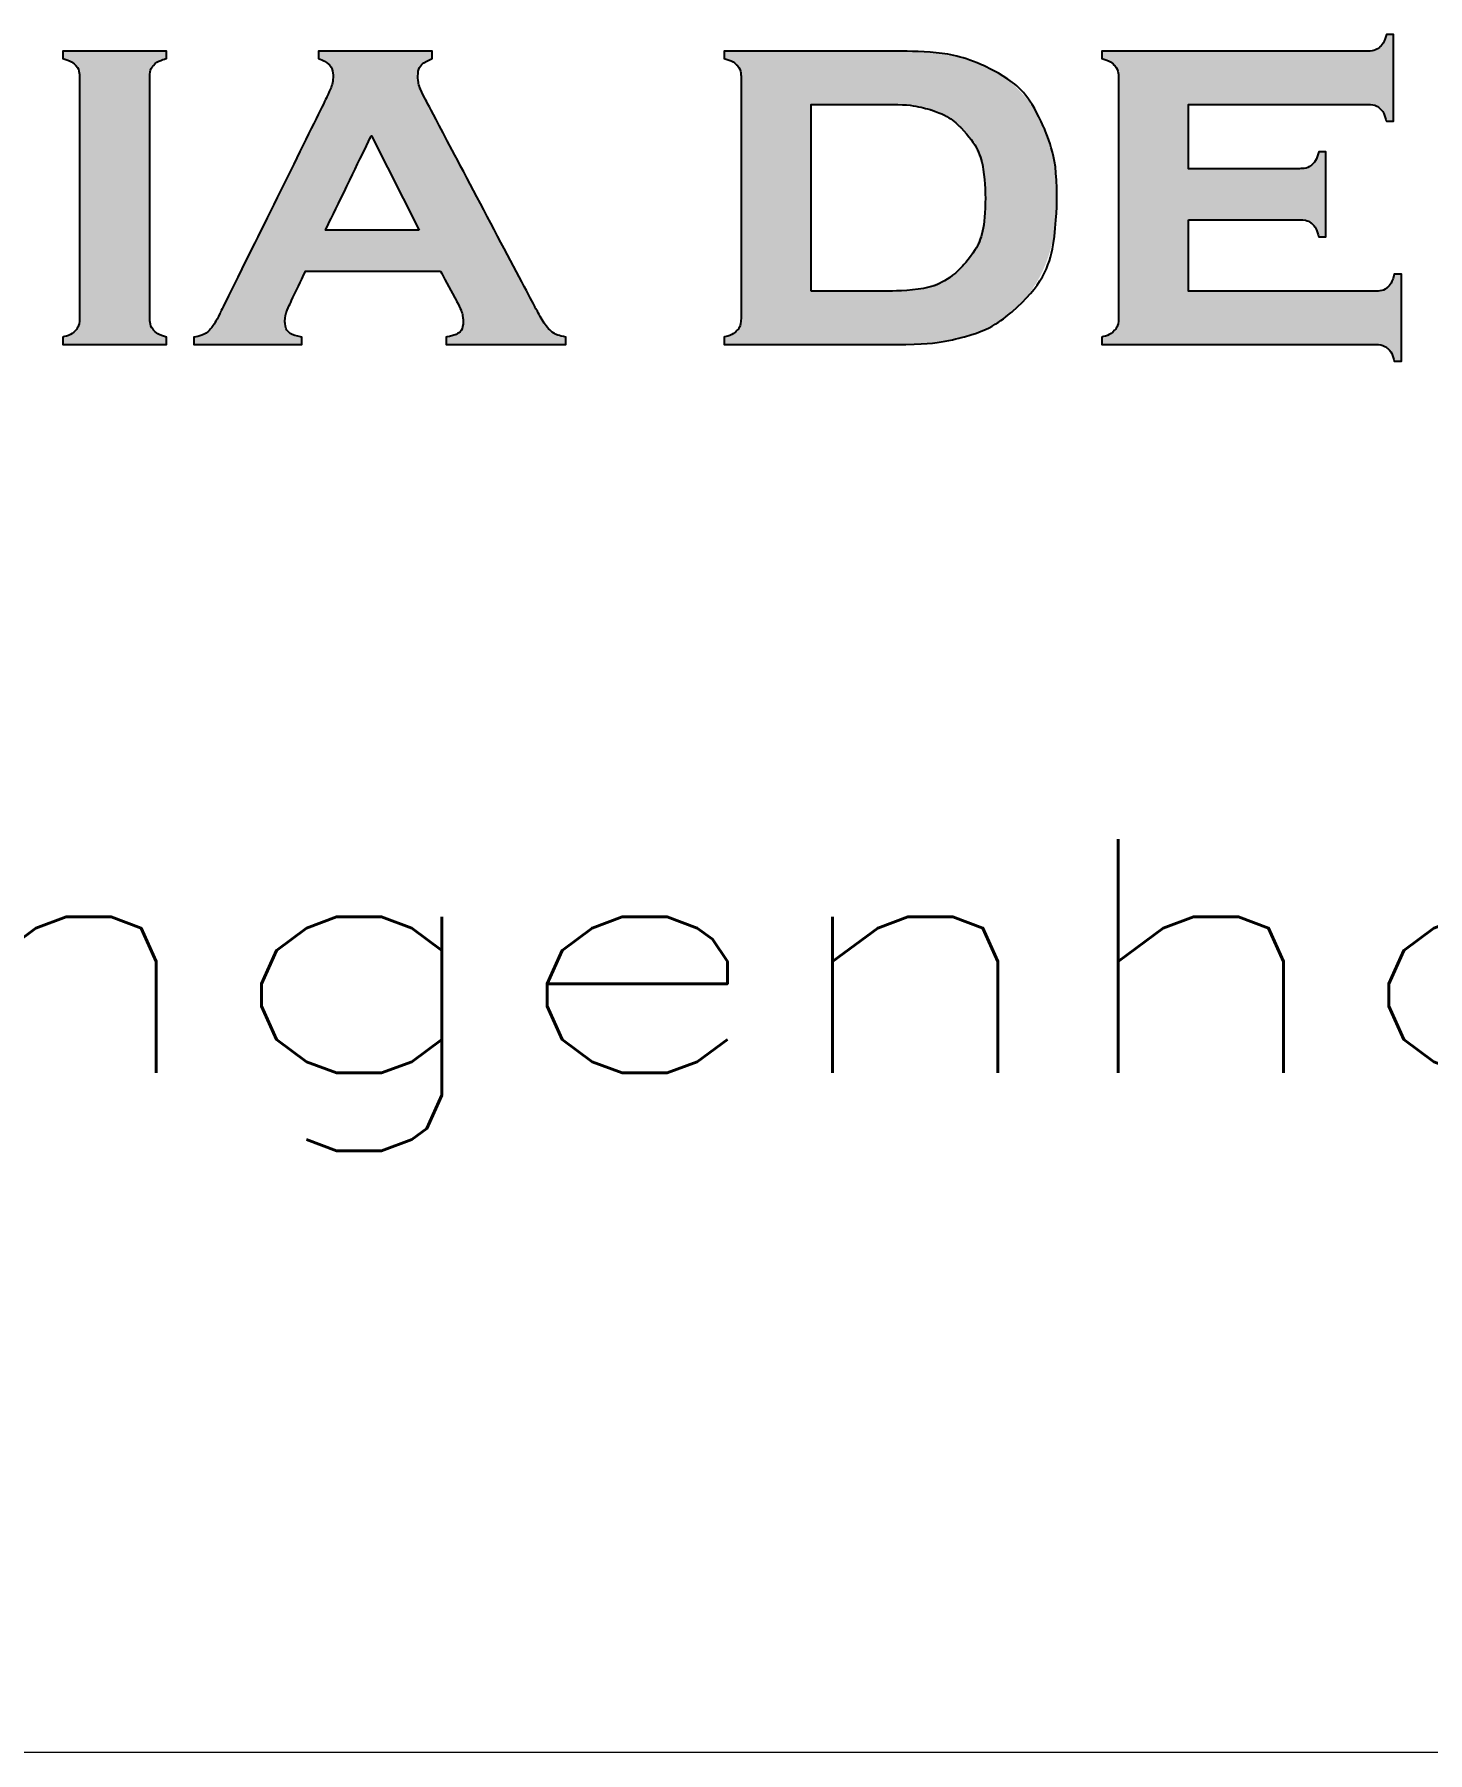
# Model space of a CAD drawing. Header units: inches. Extents: x 0 to 5940, y 0 to 4205.
# Drawn here: x 5174.3 to 5216, y 588.8 to 640.2 of the extents above; entities that cross this region are included whole.
import ezdxf
from ezdxf.enums import TextEntityAlignment as Align

# ---------------------------------------------------------------- set-up
doc = ezdxf.new("R2010")
doc.units = ezdxf.units.IN
doc.header["$LTSCALE"] = 50
doc.header["$MEASUREMENT"] = 0
doc.layers.add('Camada 1', color=7, linetype='Continuous')
doc.layers.add('FOLHA', color=7, linetype='Continuous')
doc.styles.add('ROMANS', font='romans.shx')

# ---------------------------------------------------------------- blocks, each defined once
blk = doc.blocks.new('Logo WA')
h = blk.add_hatch(color=256)
h.dxf.hatch_style = 1
edge = h.paths.add_edge_path()
edge.add_spline(control_points=[(-5.3285, 1.3083), (-5.3285, 1.3083), (-5.3285, 1.4527), (-5.3285, 1.4527), (-5.3285, 1.4527), (-5.3285, 1.4527), (-5.3285, 1.4527), (-5.3285, 1.4527)], knot_values=[0.837838, 0.837838, 0.837838, 0.837838, 0.864864, 0.864864, 0.864864, 0.864864, 0.864865, 0.864865, 0.864865, 0.864865], degree=3, periodic=0)
edge.add_spline(control_points=[(-5.3285, 1.4527), (-5.3285, 1.4527), (-5.3405, 1.4527), (-5.3405, 1.4527)], knot_values=[0.810811, 0.810811, 0.810811, 0.810811, 0.837838, 0.837838, 0.837838, 0.837838], degree=3, periodic=0)
edge.add_spline(control_points=[(-5.3405, 1.4527), (-5.3437, 1.442), (-5.3478, 1.4346), (-5.3528, 1.4303)], knot_values=[0.783784, 0.783784, 0.783784, 0.783784, 0.810811, 0.810811, 0.810811, 0.810811], degree=3, periodic=0)
edge.add_spline(control_points=[(-5.3528, 1.4303), (-5.3577, 1.4262), (-5.3646, 1.4241), (-5.3739, 1.4241)], knot_values=[0.756757, 0.756757, 0.756757, 0.756757, 0.783784, 0.783784, 0.783784, 0.783784], degree=3, periodic=0)
edge.add_spline(control_points=[(-5.3739, 1.4241), (-5.3739, 1.4241), (-5.5619, 1.4241), (-5.5619, 1.4241), (-5.5619, 1.4241), (-5.5619, 1.4241), (-5.5619, 1.4241), (-5.5619, 1.4241)], knot_values=[0.729729, 0.729729, 0.729729, 0.729729, 0.756756, 0.756756, 0.756756, 0.756756, 0.756757, 0.756757, 0.756757, 0.756757], degree=3, periodic=0)
edge.add_spline(control_points=[(-5.5619, 1.4241), (-5.5619, 1.4241), (-5.5619, 1.5336), (-5.5619, 1.5336), (-5.5619, 1.5336), (-5.5619, 1.5336), (-5.5619, 1.5336), (-5.5619, 1.5336)], knot_values=[0.702702, 0.702702, 0.702702, 0.702702, 0.729729, 0.729729, 0.729729, 0.729729, 0.729729, 0.729729, 0.729729, 0.729729], degree=3, periodic=0)
edge.add_spline(control_points=[(-5.5619, 1.5336), (-5.5619, 1.5336), (-5.2589, 1.5336), (-5.2589, 1.5336)], knot_values=[0.675676, 0.675676, 0.675676, 0.675676, 0.702702, 0.702702, 0.702702, 0.702702], degree=3, periodic=0)
edge.add_spline(control_points=[(-5.2589, 1.5336), (-5.2494, 1.5336), (-5.2422, 1.5315), (-5.2374, 1.5273)], knot_values=[0.648649, 0.648649, 0.648649, 0.648649, 0.675676, 0.675676, 0.675676, 0.675676], degree=3, periodic=0)
edge.add_spline(control_points=[(-5.2374, 1.5273), (-5.2323, 1.5232), (-5.2285, 1.5156), (-5.2255, 1.5047)], knot_values=[0.621622, 0.621622, 0.621622, 0.621622, 0.648649, 0.648649, 0.648649, 0.648649], degree=3, periodic=0)
edge.add_spline(control_points=[(-5.2255, 1.5047), (-5.2255, 1.5047), (-5.2135, 1.5047), (-5.2135, 1.5047), (-5.2135, 1.5047), (-5.2135, 1.5047), (-5.2135, 1.5047), (-5.2135, 1.5047)], knot_values=[0.594594, 0.594594, 0.594594, 0.594594, 0.621621, 0.621621, 0.621621, 0.621621, 0.621622, 0.621622, 0.621622, 0.621622], degree=3, periodic=0)
edge.add_spline(control_points=[(-5.2135, 1.5047), (-5.2135, 1.5047), (-5.2135, 1.6527), (-5.2135, 1.6527), (-5.2135, 1.6527), (-5.2135, 1.6527), (-5.2135, 1.6527), (-5.2135, 1.6527)], knot_values=[0.567567, 0.567567, 0.567567, 0.567567, 0.594594, 0.594594, 0.594594, 0.594594, 0.594594, 0.594594, 0.594594, 0.594594], degree=3, periodic=0)
edge.add_spline(control_points=[(-5.2135, 1.6527), (-5.2135, 1.6527), (-5.2255, 1.6527), (-5.2255, 1.6527)], knot_values=[0.540541, 0.540541, 0.540541, 0.540541, 0.567567, 0.567567, 0.567567, 0.567567], degree=3, periodic=0)
edge.add_spline(control_points=[(-5.2255, 1.6527), (-5.2285, 1.642), (-5.2323, 1.6346), (-5.2374, 1.6303)], knot_values=[0.513514, 0.513514, 0.513514, 0.513514, 0.540541, 0.540541, 0.540541, 0.540541], degree=3, periodic=0)
edge.add_spline(control_points=[(-5.2374, 1.6303), (-5.2422, 1.6262), (-5.2494, 1.6241), (-5.2589, 1.6241)], knot_values=[0.486486, 0.486486, 0.486486, 0.486486, 0.513514, 0.513514, 0.513514, 0.513514], degree=3, periodic=0)
edge.add_spline(control_points=[(-5.2589, 1.6241), (-5.2589, 1.6241), (-5.7099, 1.6241), (-5.7099, 1.6241), (-5.7099, 1.6241), (-5.7099, 1.6241), (-5.7099, 1.6241), (-5.7099, 1.6241)], knot_values=[0.459459, 0.459459, 0.459459, 0.459459, 0.486486, 0.486486, 0.486486, 0.486486, 0.486486, 0.486486, 0.486486, 0.486486], degree=3, periodic=0)
edge.add_spline(control_points=[(-5.7099, 1.6241), (-5.7099, 1.6241), (-5.7099, 1.6116), (-5.7099, 1.6116)], knot_values=[0.432432, 0.432432, 0.432432, 0.432432, 0.459459, 0.459459, 0.459459, 0.459459], degree=3, periodic=0)
edge.add_spline(control_points=[(-5.7099, 1.6116), (-5.6991, 1.6084), (-5.6918, 1.6043), (-5.6875, 1.5996)], knot_values=[0.405405, 0.405405, 0.405405, 0.405405, 0.432432, 0.432432, 0.432432, 0.432432], degree=3, periodic=0)
edge.add_spline(control_points=[(-5.6875, 1.5996), (-5.6834, 1.5949), (-5.6813, 1.5879), (-5.6813, 1.5786)], knot_values=[0.378378, 0.378378, 0.378378, 0.378378, 0.405405, 0.405405, 0.405405, 0.405405], degree=3, periodic=0)
edge.add_spline(control_points=[(-5.6813, 1.5786), (-5.6813, 1.5786), (-5.6813, 1.1705), (-5.6813, 1.1705), (-5.6813, 1.1705), (-5.6813, 1.1613), (-5.6834, 1.1541), (-5.6878, 1.1491)], knot_values=[0.324324, 0.324324, 0.324324, 0.324324, 0.351351, 0.351351, 0.351351, 0.351351, 0.378378, 0.378378, 0.378378, 0.378378], degree=3, periodic=0)
edge.add_spline(control_points=[(-5.6878, 1.1491), (-5.6921, 1.1441), (-5.6994, 1.1403), (-5.7099, 1.1375)], knot_values=[0.297297, 0.297297, 0.297297, 0.297297, 0.324324, 0.324324, 0.324324, 0.324324], degree=3, periodic=0)
edge.add_spline(control_points=[(-5.7099, 1.1375), (-5.7099, 1.1375), (-5.7099, 1.1251), (-5.7099, 1.1251)], knot_values=[0.27027, 0.27027, 0.27027, 0.27027, 0.297297, 0.297297, 0.297297, 0.297297], degree=3, periodic=0)
edge.add_spline(control_points=[(-5.7099, 1.1251), (-5.7099, 1.1251), (-5.5937, 1.1251), (-5.4775, 1.1251)], knot_values=[0.256757, 0.256757, 0.256757, 0.256757, 0.27027, 0.27027, 0.27027, 0.27027], degree=3, periodic=0)
edge.add_spline(control_points=[(-5.4775, 1.1251), (-5.3613, 1.1251), (-5.2451, 1.1251), (-5.2451, 1.1251), (-5.2451, 1.1251), (-5.2358, 1.1251), (-5.2287, 1.1229), (-5.2237, 1.1185)], knot_values=[0.216216, 0.216216, 0.216216, 0.216216, 0.22973, 0.22973, 0.22973, 0.22973, 0.256757, 0.256757, 0.256757, 0.256757], degree=3, periodic=0)
edge.add_spline(control_points=[(-5.2237, 1.1185), (-5.2186, 1.1143), (-5.2148, 1.107), (-5.2121, 1.0965)], knot_values=[0.189189, 0.189189, 0.189189, 0.189189, 0.216216, 0.216216, 0.216216, 0.216216], degree=3, periodic=0)
edge.add_spline(control_points=[(-5.2121, 1.0965), (-5.2121, 1.0965), (-5.1996, 1.0965), (-5.1996, 1.0965), (-5.1996, 1.0965), (-5.1996, 1.0965), (-5.1996, 1.0965), (-5.1996, 1.0965)], knot_values=[0.162162, 0.162162, 0.162162, 0.162162, 0.189189, 0.189189, 0.189189, 0.189189, 0.189189, 0.189189, 0.189189, 0.189189], degree=3, periodic=0)
edge.add_spline(control_points=[(-5.1996, 1.0965), (-5.1996, 1.0965), (-5.1996, 1.2445), (-5.1996, 1.2445), (-5.1996, 1.2445), (-5.1996, 1.2445), (-5.1996, 1.2445), (-5.1996, 1.2445)], knot_values=[0.135135, 0.135135, 0.135135, 0.135135, 0.162162, 0.162162, 0.162162, 0.162162, 0.162162, 0.162162, 0.162162, 0.162162], degree=3, periodic=0)
edge.add_spline(control_points=[(-5.1996, 1.2445), (-5.1996, 1.2445), (-5.2121, 1.2445), (-5.2121, 1.2445)], knot_values=[0.108108, 0.108108, 0.108108, 0.108108, 0.135135, 0.135135, 0.135135, 0.135135], degree=3, periodic=0)
edge.add_spline(control_points=[(-5.2121, 1.2445), (-5.2151, 1.2335), (-5.219, 1.2259), (-5.224, 1.2218)], knot_values=[0.081081, 0.081081, 0.081081, 0.081081, 0.108108, 0.108108, 0.108108, 0.108108], degree=3, periodic=0)
edge.add_spline(control_points=[(-5.224, 1.2218), (-5.2288, 1.2177), (-5.2358, 1.2156), (-5.2451, 1.2156)], knot_values=[0.054054, 0.054054, 0.054054, 0.054054, 0.081081, 0.081081, 0.081081, 0.081081], degree=3, periodic=0)
edge.add_spline(control_points=[(-5.2451, 1.2156), (-5.2451, 1.2156), (-5.5619, 1.2156), (-5.5619, 1.2156), (-5.5619, 1.2156), (-5.5619, 1.2156), (-5.5619, 1.2156), (-5.5619, 1.2156)], knot_values=[0.027027, 0.027027, 0.027027, 0.027027, 0.054054, 0.054054, 0.054054, 0.054054, 0.054054, 0.054054, 0.054054, 0.054054], degree=3, periodic=0)
edge.add_spline(control_points=[(-5.5619, 1.2156), (-5.5619, 1.2156), (-5.5619, 1.3372), (-5.5619, 1.3372)], knot_values=[0, 0, 0, 0, 0.027027, 0.027027, 0.027027, 0.027027], degree=3, periodic=0)
edge.add_spline(control_points=[(-5.5619, 1.3372), (-5.5619, 1.3372), (-5.5619, 1.3372), (-5.5619, 1.3372), (-5.5619, 1.3372), (-5.3739, 1.3372), (-5.3739, 1.3372)], knot_values=[0.945946, 0.945946, 0.945946, 0.945946, 0.945946, 0.945946, 0.945946, 1, 1, 1, 1], degree=3, periodic=0)
edge.add_spline(control_points=[(-5.3739, 1.3372), (-5.3643, 1.3372), (-5.3572, 1.3351), (-5.3523, 1.3308)], knot_values=[0.918919, 0.918919, 0.918919, 0.918919, 0.945946, 0.945946, 0.945946, 0.945946], degree=3, periodic=0)
edge.add_spline(control_points=[(-5.3523, 1.3308), (-5.3473, 1.3264), (-5.3435, 1.319), (-5.3405, 1.3083)], knot_values=[0.891892, 0.891892, 0.891892, 0.891892, 0.918919, 0.918919, 0.918919, 0.918919], degree=3, periodic=0)
edge.add_spline(control_points=[(-5.3405, 1.3083), (-5.3405, 1.3083), (-5.3285, 1.3083), (-5.3285, 1.3083), (-5.3285, 1.3083), (-5.3285, 1.3083), (-5.3285, 1.3083), (-5.3285, 1.3083)], knot_values=[0.864865, 0.864865, 0.864865, 0.864865, 0.891892, 0.891892, 0.891892, 0.891892, 0.891892, 0.891892, 0.891892, 0.891892], degree=3, periodic=0)
h = blk.add_hatch(color=256)
h.dxf.hatch_style = 1
edge = h.paths.add_edge_path()
edge.add_spline(control_points=[(-7.3295, 1.171), (-7.3295, 1.171), (-7.3295, 1.5786), (-7.3295, 1.5786)], knot_values=[0, 0, 0, 0, 0.058824, 0.058824, 0.058824, 0.058824], degree=3, periodic=0)
edge.add_spline(control_points=[(-7.3295, 1.5786), (-7.3295, 1.5879), (-7.3273, 1.5949), (-7.3232, 1.5997)], knot_values=[0.882353, 0.882353, 0.882353, 0.882353, 1, 1, 1, 1], degree=3, periodic=0)
edge.add_spline(control_points=[(-7.3232, 1.5997), (-7.319, 1.6048), (-7.3115, 1.6086), (-7.3009, 1.6116)], knot_values=[0.823529, 0.823529, 0.823529, 0.823529, 0.882353, 0.882353, 0.882353, 0.882353], degree=3, periodic=0)
edge.add_spline(control_points=[(-7.3009, 1.6116), (-7.3009, 1.6116), (-7.3009, 1.6241), (-7.3009, 1.6241)], knot_values=[0.764706, 0.764706, 0.764706, 0.764706, 0.823529, 0.823529, 0.823529, 0.823529], degree=3, periodic=0)
edge.add_spline(control_points=[(-7.3009, 1.6241), (-7.3009, 1.6241), (-7.4774, 1.6241), (-7.4774, 1.6241)], knot_values=[0.705883, 0.705883, 0.705883, 0.705883, 0.764705, 0.764705, 0.764705, 0.764705], degree=3, periodic=0)
edge.add_spline(control_points=[(-7.4774, 1.6241), (-7.4774, 1.6241), (-7.4774, 1.6116), (-7.4774, 1.6116)], knot_values=[0.647059, 0.647059, 0.647059, 0.647059, 0.705882, 0.705882, 0.705882, 0.705882], degree=3, periodic=0)
edge.add_spline(control_points=[(-7.4774, 1.6116), (-7.4666, 1.6084), (-7.4593, 1.6043), (-7.4551, 1.5996)], knot_values=[0.588235, 0.588235, 0.588235, 0.588235, 0.647059, 0.647059, 0.647059, 0.647059], degree=3, periodic=0)
edge.add_spline(control_points=[(-7.4551, 1.5996), (-7.451, 1.5949), (-7.4488, 1.5879), (-7.4488, 1.5786)], knot_values=[0.529412, 0.529412, 0.529412, 0.529412, 0.588235, 0.588235, 0.588235, 0.588235], degree=3, periodic=0)
edge.add_spline(control_points=[(-7.4488, 1.5786), (-7.4488, 1.5786), (-7.4488, 1.1705), (-7.4488, 1.1705), (-7.4488, 1.1705), (-7.4488, 1.1613), (-7.451, 1.1541), (-7.4554, 1.1491)], knot_values=[0.411765, 0.411765, 0.411765, 0.411765, 0.470588, 0.470588, 0.470588, 0.470588, 0.529412, 0.529412, 0.529412, 0.529412], degree=3, periodic=0)
edge.add_spline(control_points=[(-7.4554, 1.1491), (-7.4596, 1.1441), (-7.4669, 1.1403), (-7.4774, 1.1375)], knot_values=[0.352941, 0.352941, 0.352941, 0.352941, 0.411765, 0.411765, 0.411765, 0.411765], degree=3, periodic=0)
edge.add_spline(control_points=[(-7.4774, 1.1375), (-7.4774, 1.1375), (-7.4774, 1.1251), (-7.4774, 1.1251)], knot_values=[0.294118, 0.294118, 0.294118, 0.294118, 0.352941, 0.352941, 0.352941, 0.352941], degree=3, periodic=0)
edge.add_spline(control_points=[(-7.4774, 1.1251), (-7.4774, 1.1251), (-7.3009, 1.1251), (-7.3009, 1.1251)], knot_values=[0.235295, 0.235295, 0.235295, 0.235295, 0.294117, 0.294117, 0.294117, 0.294117], degree=3, periodic=0)
edge.add_spline(control_points=[(-7.3009, 1.1251), (-7.3009, 1.1251), (-7.3009, 1.1375), (-7.3009, 1.1375)], knot_values=[0.176471, 0.176471, 0.176471, 0.176471, 0.235294, 0.235294, 0.235294, 0.235294], degree=3, periodic=0)
edge.add_spline(control_points=[(-7.3009, 1.1375), (-7.3115, 1.1407), (-7.319, 1.1448), (-7.3232, 1.1497)], knot_values=[0.117647, 0.117647, 0.117647, 0.117647, 0.176471, 0.176471, 0.176471, 0.176471], degree=3, periodic=0)
edge.add_spline(control_points=[(-7.3232, 1.1497), (-7.3273, 1.1547), (-7.3295, 1.1617), (-7.3295, 1.171)], knot_values=[0.058824, 0.058824, 0.058824, 0.058824, 0.117647, 0.117647, 0.117647, 0.117647], degree=3, periodic=0)
h = blk.add_hatch(color=256)
h.dxf.hatch_style = 1
edge = h.paths.add_edge_path()
edge.add_spline(control_points=[(-6.6732, 1.1874), (-6.6732, 1.1874), (-6.8621, 1.5453), (-6.8621, 1.5453), (-6.8621, 1.5453), (-6.8696, 1.5594), (-6.8732, 1.5714), (-6.8732, 1.5813)], knot_values=[0.592593, 0.592593, 0.592593, 0.592593, 0.62963, 0.62963, 0.62963, 0.62963, 0.666667, 0.666667, 0.666667, 0.666667], degree=3, periodic=0)
edge.add_spline(control_points=[(-6.8732, 1.5813), (-6.8732, 1.595), (-6.865, 1.6051), (-6.8487, 1.6116)], knot_values=[0.555556, 0.555556, 0.555556, 0.555556, 0.592593, 0.592593, 0.592593, 0.592593], degree=3, periodic=0)
edge.add_spline(control_points=[(-6.8487, 1.6116), (-6.8487, 1.6116), (-6.8487, 1.6241), (-6.8487, 1.6241), (-6.8487, 1.6241), (-6.8487, 1.6241), (-6.8487, 1.6241), (-6.8487, 1.6241)], knot_values=[0.518518, 0.518518, 0.518518, 0.518518, 0.555555, 0.555555, 0.555555, 0.555555, 0.555556, 0.555556, 0.555556, 0.555556], degree=3, periodic=0)
edge.add_spline(control_points=[(-6.8487, 1.6241), (-6.8487, 1.6241), (-7.0425, 1.6241), (-7.0425, 1.6241), (-7.0425, 1.6241), (-7.0425, 1.6241), (-7.0425, 1.6241), (-7.0425, 1.6241)], knot_values=[0.481481, 0.481481, 0.481481, 0.481481, 0.518518, 0.518518, 0.518518, 0.518518, 0.518518, 0.518518, 0.518518, 0.518518], degree=3, periodic=0)
edge.add_spline(control_points=[(-7.0425, 1.6241), (-7.0425, 1.6241), (-7.0425, 1.6116), (-7.0425, 1.6116)], knot_values=[0.444444, 0.444444, 0.444444, 0.444444, 0.481481, 0.481481, 0.481481, 0.481481], degree=3, periodic=0)
edge.add_spline(control_points=[(-7.0425, 1.6116), (-7.0259, 1.6048), (-7.0175, 1.5953), (-7.0175, 1.5832)], knot_values=[0.407407, 0.407407, 0.407407, 0.407407, 0.444444, 0.444444, 0.444444, 0.444444], degree=3, periodic=0)
edge.add_spline(control_points=[(-7.0175, 1.5832), (-7.0175, 1.5727), (-7.021, 1.5605), (-7.0279, 1.5465)], knot_values=[0.37037, 0.37037, 0.37037, 0.37037, 0.407407, 0.407407, 0.407407, 0.407407], degree=3, periodic=0)
edge.add_spline(control_points=[(-7.0279, 1.5465), (-7.0279, 1.5465), (-7.2101, 1.1777), (-7.2101, 1.1777), (-7.2101, 1.1777), (-7.2175, 1.1628), (-7.2239, 1.1529), (-7.2294, 1.1477)], knot_values=[0.296296, 0.296296, 0.296296, 0.296296, 0.333333, 0.333333, 0.333333, 0.333333, 0.37037, 0.37037, 0.37037, 0.37037], degree=3, periodic=0)
edge.add_spline(control_points=[(-7.2294, 1.1477), (-7.235, 1.1427), (-7.2434, 1.1394), (-7.2546, 1.1375)], knot_values=[0.259259, 0.259259, 0.259259, 0.259259, 0.296296, 0.296296, 0.296296, 0.296296], degree=3, periodic=0)
edge.add_spline(control_points=[(-7.2546, 1.1375), (-7.2546, 1.1375), (-7.2546, 1.1251), (-7.2546, 1.1251), (-7.2546, 1.1251), (-7.2546, 1.1251), (-7.2546, 1.1251), (-7.2546, 1.1251)], knot_values=[0.222222, 0.222222, 0.222222, 0.222222, 0.259259, 0.259259, 0.259259, 0.259259, 0.259259, 0.259259, 0.259259, 0.259259], degree=3, periodic=0)
edge.add_spline(control_points=[(-7.2546, 1.1251), (-7.2546, 1.1251), (-7.0709, 1.1251), (-7.0709, 1.1251), (-7.0709, 1.1251), (-7.0709, 1.1251), (-7.0709, 1.1251), (-7.0709, 1.1251)], knot_values=[0.185185, 0.185185, 0.185185, 0.185185, 0.222221, 0.222221, 0.222221, 0.222221, 0.222222, 0.222222, 0.222222, 0.222222], degree=3, periodic=0)
edge.add_spline(control_points=[(-7.0709, 1.1251), (-7.0709, 1.1251), (-7.0709, 1.1375), (-7.0709, 1.1375)], knot_values=[0.148148, 0.148148, 0.148148, 0.148148, 0.185185, 0.185185, 0.185185, 0.185185], degree=3, periodic=0)
edge.add_spline(control_points=[(-7.0709, 1.1375), (-7.0901, 1.1413), (-7.0995, 1.1505), (-7.0995, 1.1648)], knot_values=[0.111111, 0.111111, 0.111111, 0.111111, 0.148148, 0.148148, 0.148148, 0.148148], degree=3, periodic=0)
edge.add_spline(control_points=[(-7.0995, 1.1648), (-7.0995, 1.1721), (-7.0965, 1.1824), (-7.0902, 1.1955)], knot_values=[0.074074, 0.074074, 0.074074, 0.074074, 0.111111, 0.111111, 0.111111, 0.111111], degree=3, periodic=0)
edge.add_spline(control_points=[(-7.0902, 1.1955), (-7.0902, 1.1955), (-7.0644, 1.2498), (-7.0644, 1.2498), (-7.0644, 1.2498), (-7.0644, 1.2498), (-7.0644, 1.2498), (-7.0644, 1.2498)], knot_values=[0.037037, 0.037037, 0.037037, 0.037037, 0.074074, 0.074074, 0.074074, 0.074074, 0.074074, 0.074074, 0.074074, 0.074074], degree=3, periodic=0)
edge.add_spline(control_points=[(-7.0644, 1.2498), (-7.0644, 1.2498), (-6.8349, 1.2498), (-6.8349, 1.2498)], knot_values=[0, 0, 0, 0, 0.037037, 0.037037, 0.037037, 0.037037], degree=3, periodic=0)
edge.add_spline(control_points=[(-6.8349, 1.2498), (-6.8349, 1.2498), (-6.8349, 1.2498), (-6.8349, 1.2498), (-6.8349, 1.2498), (-6.8073, 1.1988), (-6.8073, 1.1988)], knot_values=[0.925926, 0.925926, 0.925926, 0.925926, 0.925926, 0.925926, 0.925926, 1, 1, 1, 1], degree=3, periodic=0)
edge.add_spline(control_points=[(-6.8073, 1.1988), (-6.7999, 1.1851), (-6.7962, 1.1737), (-6.7962, 1.1646)], knot_values=[0.888889, 0.888889, 0.888889, 0.888889, 0.925926, 0.925926, 0.925926, 0.925926], degree=3, periodic=0)
edge.add_spline(control_points=[(-6.7962, 1.1646), (-6.7962, 1.1499), (-6.8058, 1.1407), (-6.8251, 1.1375)], knot_values=[0.851852, 0.851852, 0.851852, 0.851852, 0.888889, 0.888889, 0.888889, 0.888889], degree=3, periodic=0)
edge.add_spline(control_points=[(-6.8251, 1.1375), (-6.8251, 1.1375), (-6.8251, 1.1251), (-6.8251, 1.1251), (-6.8251, 1.1251), (-6.8251, 1.1251), (-6.8251, 1.1251), (-6.8251, 1.1251)], knot_values=[0.814814, 0.814814, 0.814814, 0.814814, 0.851851, 0.851851, 0.851851, 0.851851, 0.851852, 0.851852, 0.851852, 0.851852], degree=3, periodic=0)
edge.add_spline(control_points=[(-6.8251, 1.1251), (-6.8251, 1.1251), (-6.6215, 1.1251), (-6.6215, 1.1251), (-6.6215, 1.1251), (-6.6215, 1.1251), (-6.6215, 1.1251), (-6.6215, 1.1251)], knot_values=[0.777777, 0.777777, 0.777777, 0.777777, 0.814814, 0.814814, 0.814814, 0.814814, 0.814814, 0.814814, 0.814814, 0.814814], degree=3, periodic=0)
edge.add_spline(control_points=[(-6.6215, 1.1251), (-6.6215, 1.1251), (-6.6215, 1.1375), (-6.6215, 1.1375)], knot_values=[0.740741, 0.740741, 0.740741, 0.740741, 0.777777, 0.777777, 0.777777, 0.777777], degree=3, periodic=0)
edge.add_spline(control_points=[(-6.6215, 1.1375), (-6.6337, 1.1398), (-6.6428, 1.1439), (-6.6487, 1.1497)], knot_values=[0.703704, 0.703704, 0.703704, 0.703704, 0.740741, 0.740741, 0.740741, 0.740741], degree=3, periodic=0)
edge.add_spline(control_points=[(-6.6487, 1.1497), (-6.6547, 1.1555), (-6.6627, 1.168), (-6.6732, 1.1874)], knot_values=[0.666667, 0.666667, 0.666667, 0.666667, 0.703704, 0.703704, 0.703704, 0.703704], degree=3, periodic=0)
edge = h.paths.add_edge_path(flags=16)
edge.add_spline(control_points=[(-6.8708, 1.3197), (-6.8708, 1.3197), (-7.0303, 1.3197), (-7.0303, 1.3197), (-7.0303, 1.3197), (-7.0303, 1.3197), (-7.0303, 1.3197), (-7.0303, 1.3197)], knot_values=[0.499999, 0.499999, 0.499999, 0.499999, 0.999999, 0.999999, 0.999999, 0.999999, 1, 1, 1, 1], degree=3, periodic=0)
edge.add_spline(control_points=[(-7.0303, 1.3197), (-7.0303, 1.3197), (-6.9524, 1.4802), (-6.9524, 1.4802), (-6.9524, 1.4802), (-6.9524, 1.4802), (-6.8708, 1.3197), (-6.8708, 1.3197)], knot_values=[0, 0, 0, 0, 0.249999, 0.249999, 0.249999, 0.249999, 0.499999, 0.499999, 0.499999, 0.499999], degree=3, periodic=0)
h = blk.add_hatch(color=256)
h.dxf.hatch_style = 1
edge = h.paths.add_edge_path()
edge.add_spline(control_points=[(-5.7861, 1.3746), (-5.7861, 1.4206), (-5.7937, 1.4609), (-5.8087, 1.4953)], knot_values=[0.4375, 0.4375, 0.4375, 0.4375, 0.5, 0.5, 0.5, 0.5], degree=3, periodic=0)
edge.add_spline(control_points=[(-5.8087, 1.4953), (-5.8305, 1.5447), (-5.8659, 1.58), (-5.9154, 1.6014)], knot_values=[0.375, 0.375, 0.375, 0.375, 0.4375, 0.4375, 0.4375, 0.4375], degree=3, periodic=0)
edge.add_spline(control_points=[(-5.9154, 1.6014), (-5.9503, 1.6165), (-5.9984, 1.6241), (-6.0592, 1.6241)], knot_values=[0.3125, 0.3125, 0.3125, 0.3125, 0.375, 0.375, 0.375, 0.375], degree=3, periodic=0)
edge.add_spline(control_points=[(-6.0592, 1.6241), (-6.0592, 1.6241), (-6.352, 1.6241), (-6.352, 1.6241)], knot_values=[0.250001, 0.250001, 0.250001, 0.250001, 0.3125, 0.3125, 0.3125, 0.3125], degree=3, periodic=0)
edge.add_spline(control_points=[(-6.352, 1.6241), (-6.352, 1.6241), (-6.352, 1.6116), (-6.352, 1.6116)], knot_values=[0.1875, 0.1875, 0.1875, 0.1875, 0.249999, 0.249999, 0.249999, 0.249999], degree=3, periodic=0)
edge.add_spline(control_points=[(-6.352, 1.6116), (-6.3412, 1.6084), (-6.3339, 1.6043), (-6.3296, 1.5996)], knot_values=[0.125, 0.125, 0.125, 0.125, 0.1875, 0.1875, 0.1875, 0.1875], degree=3, periodic=0)
edge.add_spline(control_points=[(-6.3296, 1.5996), (-6.3255, 1.5949), (-6.3234, 1.5879), (-6.3234, 1.5786)], knot_values=[0.0625, 0.0625, 0.0625, 0.0625, 0.125, 0.125, 0.125, 0.125], degree=3, periodic=0)
edge.add_spline(control_points=[(-6.3234, 1.5786), (-6.3234, 1.5786), (-6.3234, 1.1705), (-6.3234, 1.1705)], knot_values=[0, 0, 0, 0, 0.0625, 0.0625, 0.0625, 0.0625], degree=3, periodic=0)
edge.add_spline(control_points=[(-6.3234, 1.1705), (-6.3234, 1.1613), (-6.3255, 1.1541), (-6.3299, 1.1491)], knot_values=[0.875, 0.875, 0.875, 0.875, 1, 1, 1, 1], degree=3, periodic=0)
edge.add_spline(control_points=[(-6.3299, 1.1491), (-6.3342, 1.1441), (-6.3415, 1.1403), (-6.352, 1.1375)], knot_values=[0.8125, 0.8125, 0.8125, 0.8125, 0.875, 0.875, 0.875, 0.875], degree=3, periodic=0)
edge.add_spline(control_points=[(-6.352, 1.1375), (-6.352, 1.1375), (-6.352, 1.1251), (-6.352, 1.1251)], knot_values=[0.750001, 0.750001, 0.750001, 0.750001, 0.8125, 0.8125, 0.8125, 0.8125], degree=3, periodic=0)
edge.add_spline(control_points=[(-6.352, 1.1251), (-6.352, 1.1251), (-6.0592, 1.1251), (-6.0592, 1.1251)], knot_values=[0.6875, 0.6875, 0.6875, 0.6875, 0.749999, 0.749999, 0.749999, 0.749999], degree=3, periodic=0)
edge.add_spline(control_points=[(-6.0592, 1.1251), (-6.0128, 1.1251), (-5.9742, 1.1295), (-5.9432, 1.1382)], knot_values=[0.625, 0.625, 0.625, 0.625, 0.6875, 0.6875, 0.6875, 0.6875], degree=3, periodic=0)
edge.add_spline(control_points=[(-5.9432, 1.1382), (-5.9122, 1.147), (-5.8851, 1.1611), (-5.8623, 1.1807)], knot_values=[0.5625, 0.5625, 0.5625, 0.5625, 0.625, 0.625, 0.625, 0.625], degree=3, periodic=0)
edge.add_spline(control_points=[(-5.8623, 1.1807), (-5.8115, 1.2247), (-5.7861, 1.2893), (-5.7861, 1.3746)], knot_values=[0.5, 0.5, 0.5, 0.5, 0.5625, 0.5625, 0.5625, 0.5625], degree=3, periodic=0)
edge = h.paths.add_edge_path(flags=16)
edge.add_spline(control_points=[(-5.9491, 1.4934), (-5.9216, 1.4656), (-5.9078, 1.4259), (-5.9078, 1.3746)], knot_values=[0.333333, 0.333333, 0.333333, 0.333333, 0.444444, 0.444444, 0.444444, 0.444444], degree=3, periodic=0)
edge.add_spline(control_points=[(-5.9078, 1.3746), (-5.9078, 1.3232), (-5.9216, 1.2835), (-5.9491, 1.2557)], knot_values=[0.222222, 0.222222, 0.222222, 0.222222, 0.333333, 0.333333, 0.333333, 0.333333], degree=3, periodic=0)
edge.add_spline(control_points=[(-5.9491, 1.2557), (-5.9756, 1.229), (-6.018, 1.2156), (-6.0766, 1.2156)], knot_values=[0.111111, 0.111111, 0.111111, 0.111111, 0.222222, 0.222222, 0.222222, 0.222222], degree=3, periodic=0)
edge.add_spline(control_points=[(-6.0766, 1.2156), (-6.0766, 1.2156), (-6.204, 1.2156), (-6.204, 1.2156)], knot_values=[0.000001, 0.000001, 0.000001, 0.000001, 0.111111, 0.111111, 0.111111, 0.111111], degree=3, periodic=0)
edge.add_spline(control_points=[(-6.204, 1.2156), (-6.204, 1.2156), (-6.204, 1.2603), (-6.204, 1.3162)], knot_values=[0.916665, 0.916665, 0.916665, 0.916665, 1, 1, 1, 1], degree=3, periodic=0)
edge.add_spline(control_points=[(-6.204, 1.3162), (-6.204, 1.3721), (-6.204, 1.4392), (-6.204, 1.4839)], knot_values=[0.833333, 0.833333, 0.833333, 0.833333, 0.916665, 0.916665, 0.916665, 0.916665], degree=3, periodic=0)
edge.add_spline(control_points=[(-6.204, 1.4839), (-6.204, 1.4951), (-6.204, 1.5048), (-6.204, 1.5127)], knot_values=[0.8125, 0.8125, 0.8125, 0.8125, 0.833333, 0.833333, 0.833333, 0.833333], degree=3, periodic=0)
edge.add_spline(control_points=[(-6.204, 1.5127), (-6.204, 1.5206), (-6.204, 1.5265), (-6.204, 1.53)], knot_values=[0.791667, 0.791667, 0.791667, 0.791667, 0.8125, 0.8125, 0.8125, 0.8125], degree=3, periodic=0)
edge.add_spline(control_points=[(-6.204, 1.53), (-6.204, 1.5309), (-6.204, 1.5316), (-6.204, 1.5322)], knot_values=[0.786459, 0.786459, 0.786459, 0.786459, 0.791667, 0.791667, 0.791667, 0.791667], degree=3, periodic=0)
edge.add_spline(control_points=[(-6.204, 1.5322), (-6.204, 1.5327), (-6.204, 1.5331), (-6.204, 1.5333)], knot_values=[0.781251, 0.781251, 0.781251, 0.781251, 0.786459, 0.786459, 0.786459, 0.786459], degree=3, periodic=0)
edge.add_spline(control_points=[(-6.204, 1.5333), (-6.204, 1.5334), (-6.204, 1.5334), (-6.204, 1.5335)], knot_values=[0.779949, 0.779949, 0.779949, 0.779949, 0.781251, 0.781251, 0.781251, 0.781251], degree=3, periodic=0)
edge.add_spline(control_points=[(-6.204, 1.5335), (-6.204, 1.5335), (-6.204, 1.5335), (-6.204, 1.5336)], knot_values=[0.778647, 0.778647, 0.778647, 0.778647, 0.779949, 0.779949, 0.779949, 0.779949], degree=3, periodic=0)
edge.add_spline(control_points=[(-6.204, 1.5336), (-6.204, 1.5336), (-6.204, 1.5336), (-6.204, 1.5336)], knot_values=[0.778321, 0.778321, 0.778321, 0.778321, 0.778647, 0.778647, 0.778647, 0.778647], degree=3, periodic=0)
edge.add_spline(control_points=[(-6.204, 1.5336), (-6.204, 1.5336), (-6.204, 1.5336), (-6.204, 1.5336), (-6.204, 1.5336), (-6.204, 1.5336), (-6.204, 1.5336), (-6.204, 1.5336)], knot_values=[0.77767, 0.77767, 0.77767, 0.77767, 0.778214, 0.778214, 0.778214, 0.778214, 0.778321, 0.778321, 0.778321, 0.778321], degree=3, periodic=0)
edge.add_spline(control_points=[(-6.2035, 1.5336), (-6.2032, 1.5336), (-6.2029, 1.5336), (-6.2026, 1.5336)], knot_values=[0.770835, 0.770835, 0.770835, 0.770835, 0.773439, 0.773439, 0.773439, 0.773439], degree=3, periodic=0)
edge.add_spline(control_points=[(-6.2026, 1.5336), (-6.2012, 1.5336), (-6.1988, 1.5336), (-6.1957, 1.5336)], knot_values=[0.760418, 0.760418, 0.760418, 0.760418, 0.770835, 0.770835, 0.770835, 0.770835], degree=3, periodic=0)
edge.add_spline(control_points=[(-6.1957, 1.5336), (-6.1925, 1.5336), (-6.1886, 1.5336), (-6.1841, 1.5336)], knot_values=[0.750002, 0.750002, 0.750002, 0.750002, 0.760418, 0.760418, 0.760418, 0.760418], degree=3, periodic=0)
edge.add_spline(control_points=[(-6.1841, 1.5336), (-6.1662, 1.5336), (-6.1393, 1.5336), (-6.1169, 1.5336)], knot_values=[0.708336, 0.708336, 0.708336, 0.708336, 0.750002, 0.750002, 0.750002, 0.750002], degree=3, periodic=0)
edge.add_spline(control_points=[(-6.1169, 1.5336), (-6.0945, 1.5336), (-6.0766, 1.5336), (-6.0766, 1.5336), (-6.0766, 1.5336), (-6.0457, 1.5336), (-6.0201, 1.5304), (-5.9999, 1.524)], knot_values=[0.555556, 0.555556, 0.555556, 0.555556, 0.597225, 0.597225, 0.597225, 0.597225, 0.708336, 0.708336, 0.708336, 0.708336], degree=3, periodic=0)
edge.add_spline(control_points=[(-5.9999, 1.524), (-5.9798, 1.5176), (-5.9628, 1.5074), (-5.9491, 1.4934)], knot_values=[0.444444, 0.444444, 0.444444, 0.444444, 0.555556, 0.555556, 0.555556, 0.555556], degree=3, periodic=0)
at = {"layer": 'Camada 1', "color": 250}
for points, knots in [([(-5.5619, 1.3372), (-5.5619, 1.3372), (-5.5619, 1.2156), (-5.5619, 1.2156), (-5.5619, 1.2156), (-5.5619, 1.2156), (-5.2451, 1.2156), (-5.2451, 1.2156), (-5.2451, 1.2156), (-5.2358, 1.2156), (-5.2288, 1.2177), (-5.224, 1.2218), (-5.224, 1.2218), (-5.219, 1.2259), (-5.2151, 1.2335), (-5.2121, 1.2445), (-5.2121, 1.2445), (-5.2121, 1.2445), (-5.1996, 1.2445), (-5.1996, 1.2445), (-5.1996, 1.2445), (-5.1996, 1.2445), (-5.1996, 1.0965), (-5.1996, 1.0965), (-5.1996, 1.0965), (-5.1996, 1.0965), (-5.2121, 1.0965), (-5.2121, 1.0965), (-5.2121, 1.0965), (-5.2148, 1.107), (-5.2186, 1.1143), (-5.2237, 1.1185), (-5.2237, 1.1185), (-5.2287, 1.1229), (-5.2358, 1.1251), (-5.2451, 1.1251), (-5.2451, 1.1251), (-5.2451, 1.1251), (-5.7099, 1.1251), (-5.7099, 1.1251), (-5.7099, 1.1251), (-5.7099, 1.1251), (-5.7099, 1.1375), (-5.7099, 1.1375), (-5.7099, 1.1375), (-5.6994, 1.1403), (-5.6921, 1.1441), (-5.6878, 1.1491), (-5.6878, 1.1491), (-5.6834, 1.1541), (-5.6813, 1.1613), (-5.6813, 1.1705), (-5.6813, 1.1705), (-5.6813, 1.1705), (-5.6813, 1.5786), (-5.6813, 1.5786), (-5.6813, 1.5786), (-5.6813, 1.5879), (-5.6834, 1.5949), (-5.6875, 1.5996), (-5.6875, 1.5996), (-5.6918, 1.6043), (-5.6991, 1.6084), (-5.7099, 1.6116), (-5.7099, 1.6116), (-5.7099, 1.6116), (-5.7099, 1.6241), (-5.7099, 1.6241), (-5.7099, 1.6241), (-5.7099, 1.6241), (-5.2589, 1.6241), (-5.2589, 1.6241), (-5.2589, 1.6241), (-5.2494, 1.6241), (-5.2422, 1.6262), (-5.2374, 1.6303), (-5.2374, 1.6303), (-5.2323, 1.6346), (-5.2285, 1.642), (-5.2255, 1.6527), (-5.2255, 1.6527), (-5.2255, 1.6527), (-5.2135, 1.6527), (-5.2135, 1.6527), (-5.2135, 1.6527), (-5.2135, 1.6527), (-5.2135, 1.5047), (-5.2135, 1.5047), (-5.2135, 1.5047), (-5.2135, 1.5047), (-5.2255, 1.5047), (-5.2255, 1.5047), (-5.2255, 1.5047), (-5.2285, 1.5156), (-5.2323, 1.5232), (-5.2374, 1.5273), (-5.2374, 1.5273), (-5.2422, 1.5315), (-5.2494, 1.5336), (-5.2589, 1.5336), (-5.2589, 1.5336), (-5.2589, 1.5336), (-5.5619, 1.5336), (-5.5619, 1.5336), (-5.5619, 1.5336), (-5.5619, 1.5336), (-5.5619, 1.4241), (-5.5619, 1.4241), (-5.5619, 1.4241), (-5.5619, 1.4241), (-5.3739, 1.4241), (-5.3739, 1.4241), (-5.3739, 1.4241), (-5.3646, 1.4241), (-5.3577, 1.4262), (-5.3528, 1.4303), (-5.3528, 1.4303), (-5.3478, 1.4346), (-5.3437, 1.442), (-5.3405, 1.4527), (-5.3405, 1.4527), (-5.3405, 1.4527), (-5.3285, 1.4527), (-5.3285, 1.4527), (-5.3285, 1.4527), (-5.3285, 1.4527), (-5.3285, 1.3083), (-5.3285, 1.3083), (-5.3285, 1.3083), (-5.3285, 1.3083), (-5.3405, 1.3083), (-5.3405, 1.3083), (-5.3405, 1.3083), (-5.3435, 1.319), (-5.3473, 1.3264), (-5.3523, 1.3308), (-5.3523, 1.3308), (-5.3572, 1.3351), (-5.3643, 1.3372), (-5.3739, 1.3372), (-5.3739, 1.3372), (-5.3739, 1.3372), (-5.5619, 1.3372), (-5.5619, 1.3372)], [0, 0, 0, 0, 0.027027, 0.027027, 0.027027, 0.040541, 0.054054, 0.054054, 0.054054, 0.067568, 0.081081, 0.081081, 0.081081, 0.094595, 0.108108, 0.108108, 0.108108, 0.121622, 0.135135, 0.135135, 0.135135, 0.148649, 0.162162, 0.162162, 0.162162, 0.175676, 0.189189, 0.189189, 0.189189, 0.202703, 0.216216, 0.216216, 0.216216, 0.22973, 0.243243, 0.243243, 0.243243, 0.256757, 0.27027, 0.27027, 0.27027, 0.283784, 0.297297, 0.297297, 0.297297, 0.310811, 0.324324, 0.324324, 0.324324, 0.337838, 0.351351, 0.351351, 0.351351, 0.364865, 0.378378, 0.378378, 0.378378, 0.391892, 0.405405, 0.405405, 0.405405, 0.418919, 0.432432, 0.432432, 0.432432, 0.445946, 0.459459, 0.459459, 0.459459, 0.472973, 0.486486, 0.486486, 0.486486, 0.5, 0.513514, 0.513514, 0.513514, 0.527027, 0.540541, 0.540541, 0.540541, 0.554054, 0.567568, 0.567568, 0.567568, 0.581081, 0.594595, 0.594595, 0.594595, 0.608108, 0.621622, 0.621622, 0.621622, 0.635135, 0.648649, 0.648649, 0.648649, 0.662162, 0.675676, 0.675676, 0.675676, 0.689189, 0.702703, 0.702703, 0.702703, 0.716216, 0.72973, 0.72973, 0.72973, 0.743243, 0.756757, 0.756757, 0.756757, 0.77027, 0.783784, 0.783784, 0.783784, 0.797297, 0.810811, 0.810811, 0.810811, 0.824324, 0.837838, 0.837838, 0.837838, 0.851351, 0.864865, 0.864865, 0.864865, 0.878378, 0.891892, 0.891892, 0.891892, 0.905405, 0.918919, 0.918919, 0.918919, 0.932432, 0.945946, 0.945946, 0.945946, 0.972973, 1, 1, 1, 1]), ([(-7.3295, 1.5786), (-7.3295, 1.5786), (-7.3295, 1.171), (-7.3295, 1.171), (-7.3295, 1.171), (-7.3295, 1.1617), (-7.3273, 1.1547), (-7.3232, 1.1497), (-7.3232, 1.1497), (-7.319, 1.1448), (-7.3115, 1.1407), (-7.3009, 1.1375), (-7.3009, 1.1375), (-7.3009, 1.1375), (-7.3009, 1.1251), (-7.3009, 1.1251), (-7.3009, 1.1251), (-7.3009, 1.1251), (-7.4774, 1.1251), (-7.4774, 1.1251), (-7.4774, 1.1251), (-7.4774, 1.1251), (-7.4774, 1.1375), (-7.4774, 1.1375), (-7.4774, 1.1375), (-7.4669, 1.1403), (-7.4596, 1.1441), (-7.4554, 1.1491), (-7.4554, 1.1491), (-7.451, 1.1541), (-7.4488, 1.1613), (-7.4488, 1.1705), (-7.4488, 1.1705), (-7.4488, 1.1705), (-7.4488, 1.5786), (-7.4488, 1.5786), (-7.4488, 1.5786), (-7.4488, 1.5879), (-7.451, 1.5949), (-7.4551, 1.5996), (-7.4551, 1.5996), (-7.4593, 1.6043), (-7.4666, 1.6084), (-7.4774, 1.6116), (-7.4774, 1.6116), (-7.4774, 1.6116), (-7.4774, 1.6241), (-7.4774, 1.6241), (-7.4774, 1.6241), (-7.4774, 1.6241), (-7.3009, 1.6241), (-7.3009, 1.6241), (-7.3009, 1.6241), (-7.3009, 1.6241), (-7.3009, 1.6116), (-7.3009, 1.6116), (-7.3009, 1.6116), (-7.3115, 1.6086), (-7.319, 1.6048), (-7.3232, 1.5997), (-7.3232, 1.5997), (-7.3273, 1.5949), (-7.3295, 1.5879), (-7.3295, 1.5786)], [0, 0, 0, 0, 0.058824, 0.058824, 0.058824, 0.088235, 0.117647, 0.117647, 0.117647, 0.147059, 0.176471, 0.176471, 0.176471, 0.205882, 0.235294, 0.235294, 0.235294, 0.264706, 0.294118, 0.294118, 0.294118, 0.323529, 0.352941, 0.352941, 0.352941, 0.382353, 0.411765, 0.411765, 0.411765, 0.441176, 0.470588, 0.470588, 0.470588, 0.5, 0.529412, 0.529412, 0.529412, 0.558824, 0.588235, 0.588235, 0.588235, 0.617647, 0.647059, 0.647059, 0.647059, 0.676471, 0.705882, 0.705882, 0.705882, 0.735294, 0.764706, 0.764706, 0.764706, 0.794118, 0.823529, 0.823529, 0.823529, 0.852941, 0.882353, 0.882353, 0.882353, 0.941176, 1, 1, 1, 1]), ([(-6.8349, 1.2498), (-6.8349, 1.2498), (-7.0644, 1.2498), (-7.0644, 1.2498), (-7.0644, 1.2498), (-7.0644, 1.2498), (-7.0902, 1.1955), (-7.0902, 1.1955), (-7.0902, 1.1955), (-7.0965, 1.1824), (-7.0995, 1.1721), (-7.0995, 1.1648), (-7.0995, 1.1648), (-7.0995, 1.1505), (-7.0901, 1.1413), (-7.0709, 1.1375), (-7.0709, 1.1375), (-7.0709, 1.1375), (-7.0709, 1.1251), (-7.0709, 1.1251), (-7.0709, 1.1251), (-7.0709, 1.1251), (-7.2546, 1.1251), (-7.2546, 1.1251), (-7.2546, 1.1251), (-7.2546, 1.1251), (-7.2546, 1.1375), (-7.2546, 1.1375), (-7.2546, 1.1375), (-7.2434, 1.1394), (-7.235, 1.1427), (-7.2294, 1.1477), (-7.2294, 1.1477), (-7.2239, 1.1529), (-7.2175, 1.1628), (-7.2101, 1.1777), (-7.2101, 1.1777), (-7.2101, 1.1777), (-7.0279, 1.5465), (-7.0279, 1.5465), (-7.0279, 1.5465), (-7.021, 1.5605), (-7.0175, 1.5727), (-7.0175, 1.5832), (-7.0175, 1.5832), (-7.0175, 1.5953), (-7.0259, 1.6048), (-7.0425, 1.6116), (-7.0425, 1.6116), (-7.0425, 1.6116), (-7.0425, 1.6241), (-7.0425, 1.6241), (-7.0425, 1.6241), (-7.0425, 1.6241), (-6.8487, 1.6241), (-6.8487, 1.6241), (-6.8487, 1.6241), (-6.8487, 1.6241), (-6.8487, 1.6116), (-6.8487, 1.6116), (-6.8487, 1.6116), (-6.865, 1.6051), (-6.8732, 1.595), (-6.8732, 1.5813), (-6.8732, 1.5813), (-6.8732, 1.5714), (-6.8696, 1.5594), (-6.8621, 1.5453), (-6.8621, 1.5453), (-6.8621, 1.5453), (-6.6732, 1.1874), (-6.6732, 1.1874), (-6.6732, 1.1874), (-6.6627, 1.168), (-6.6547, 1.1555), (-6.6487, 1.1497), (-6.6487, 1.1497), (-6.6428, 1.1439), (-6.6337, 1.1398), (-6.6215, 1.1375), (-6.6215, 1.1375), (-6.6215, 1.1375), (-6.6215, 1.1251), (-6.6215, 1.1251), (-6.6215, 1.1251), (-6.6215, 1.1251), (-6.8251, 1.1251), (-6.8251, 1.1251), (-6.8251, 1.1251), (-6.8251, 1.1251), (-6.8251, 1.1375), (-6.8251, 1.1375), (-6.8251, 1.1375), (-6.8058, 1.1407), (-6.7962, 1.1499), (-6.7962, 1.1646), (-6.7962, 1.1646), (-6.7962, 1.1737), (-6.7999, 1.1851), (-6.8073, 1.1988), (-6.8073, 1.1988), (-6.8073, 1.1988), (-6.8349, 1.2498), (-6.8349, 1.2498)], [0, 0, 0, 0, 0.037037, 0.037037, 0.037037, 0.055556, 0.074074, 0.074074, 0.074074, 0.092593, 0.111111, 0.111111, 0.111111, 0.12963, 0.148148, 0.148148, 0.148148, 0.166667, 0.185185, 0.185185, 0.185185, 0.203704, 0.222222, 0.222222, 0.222222, 0.240741, 0.259259, 0.259259, 0.259259, 0.277778, 0.296296, 0.296296, 0.296296, 0.314815, 0.333333, 0.333333, 0.333333, 0.351852, 0.37037, 0.37037, 0.37037, 0.388889, 0.407407, 0.407407, 0.407407, 0.425926, 0.444444, 0.444444, 0.444444, 0.462963, 0.481481, 0.481481, 0.481481, 0.5, 0.518519, 0.518519, 0.518519, 0.537037, 0.555556, 0.555556, 0.555556, 0.574074, 0.592593, 0.592593, 0.592593, 0.611111, 0.62963, 0.62963, 0.62963, 0.648148, 0.666667, 0.666667, 0.666667, 0.685185, 0.703704, 0.703704, 0.703704, 0.722222, 0.740741, 0.740741, 0.740741, 0.759259, 0.777778, 0.777778, 0.777778, 0.796296, 0.814815, 0.814815, 0.814815, 0.833333, 0.851852, 0.851852, 0.851852, 0.87037, 0.888889, 0.888889, 0.888889, 0.907407, 0.925926, 0.925926, 0.925926, 0.962963, 1, 1, 1, 1]), ([(-6.3234, 1.1705), (-6.3234, 1.1705), (-6.3234, 1.5786), (-6.3234, 1.5786), (-6.3234, 1.5786), (-6.3234, 1.5879), (-6.3255, 1.5949), (-6.3296, 1.5996), (-6.3296, 1.5996), (-6.3339, 1.6043), (-6.3412, 1.6084), (-6.352, 1.6116), (-6.352, 1.6116), (-6.352, 1.6116), (-6.352, 1.6241), (-6.352, 1.6241), (-6.352, 1.6241), (-6.352, 1.6241), (-6.0592, 1.6241), (-6.0592, 1.6241), (-6.0592, 1.6241), (-5.9984, 1.6241), (-5.9503, 1.6165), (-5.9154, 1.6014), (-5.9154, 1.6014), (-5.8659, 1.58), (-5.8305, 1.5447), (-5.8087, 1.4953), (-5.8087, 1.4953), (-5.7937, 1.4609), (-5.7861, 1.4206), (-5.7861, 1.3746), (-5.7861, 1.3746), (-5.7861, 1.2893), (-5.8115, 1.2247), (-5.8623, 1.1807), (-5.8623, 1.1807), (-5.8851, 1.1611), (-5.9122, 1.147), (-5.9432, 1.1382), (-5.9432, 1.1382), (-5.9742, 1.1295), (-6.0128, 1.1251), (-6.0592, 1.1251), (-6.0592, 1.1251), (-6.0592, 1.1251), (-6.352, 1.1251), (-6.352, 1.1251), (-6.352, 1.1251), (-6.352, 1.1251), (-6.352, 1.1375), (-6.352, 1.1375), (-6.352, 1.1375), (-6.3415, 1.1403), (-6.3342, 1.1441), (-6.3299, 1.1491), (-6.3299, 1.1491), (-6.3255, 1.1541), (-6.3234, 1.1613), (-6.3234, 1.1705)], [0, 0, 0, 0, 0.0625, 0.0625, 0.0625, 0.09375, 0.125, 0.125, 0.125, 0.15625, 0.1875, 0.1875, 0.1875, 0.21875, 0.25, 0.25, 0.25, 0.28125, 0.3125, 0.3125, 0.3125, 0.34375, 0.375, 0.375, 0.375, 0.40625, 0.4375, 0.4375, 0.4375, 0.46875, 0.5, 0.5, 0.5, 0.53125, 0.5625, 0.5625, 0.5625, 0.59375, 0.625, 0.625, 0.625, 0.65625, 0.6875, 0.6875, 0.6875, 0.71875, 0.75, 0.75, 0.75, 0.78125, 0.8125, 0.8125, 0.8125, 0.84375, 0.875, 0.875, 0.875, 0.9375, 1, 1, 1, 1]), ([(-6.204, 1.2156), (-6.204, 1.2156), (-6.0766, 1.2156), (-6.0766, 1.2156), (-6.0766, 1.2156), (-6.018, 1.2156), (-5.9756, 1.229), (-5.9491, 1.2557), (-5.9491, 1.2557), (-5.9216, 1.2835), (-5.9078, 1.3232), (-5.9078, 1.3746), (-5.9078, 1.3746), (-5.9078, 1.4259), (-5.9216, 1.4656), (-5.9491, 1.4934), (-5.9491, 1.4934), (-5.9628, 1.5074), (-5.9798, 1.5176), (-5.9999, 1.524), (-5.9999, 1.524), (-6.0201, 1.5304), (-6.0457, 1.5336), (-6.0766, 1.5336), (-6.0766, 1.5336), (-6.0766, 1.5336), (-6.204, 1.5336), (-6.204, 1.5336), (-6.204, 1.5336), (-6.204, 1.5336), (-6.204, 1.2156), (-6.204, 1.2156)], [0, 0, 0, 0, 0.111111, 0.111111, 0.111111, 0.166667, 0.222222, 0.222222, 0.222222, 0.277778, 0.333333, 0.333333, 0.333333, 0.388889, 0.444444, 0.444444, 0.444444, 0.5, 0.555556, 0.555556, 0.555556, 0.611111, 0.666667, 0.666667, 0.666667, 0.722222, 0.777778, 0.777778, 0.777778, 0.888889, 1, 1, 1, 1]), ([(-6.8708, 1.3197), (-6.8708, 1.3197), (-6.9524, 1.4802), (-6.9524, 1.4802), (-6.9524, 1.4802), (-6.9524, 1.4802), (-7.0303, 1.3197), (-7.0303, 1.3197), (-7.0303, 1.3197), (-7.0303, 1.3197), (-6.8708, 1.3197), (-6.8708, 1.3197)], [0, 0, 0, 0, 0.25, 0.25, 0.25, 0.375, 0.5, 0.5, 0.5, 0.75, 1, 1, 1, 1])]:
    blk.add_open_spline(points, degree=3, knots=knots, dxfattribs=at)

msp = doc.modelspace()

# ---------------------------------------------------------------- linework, layer by layer
at = {"lineweight": 0}
msp.add_line((5885, 588.788), (5028.2, 588.788), dxfattribs=at)

# ---------------------------------------------------------------- block references
at = {"layer": 'FOLHA', "xscale": 17.59678937699442, "yscale": 17.59678937699442, "zscale": 17.59678937699442}
msp.add_blockref('Logo WA', (5306.728, 611.152), dxfattribs=at)

# ---------------------------------------------------------------- texts
at = {"layer": 'FOLHA', "color": 3, "style": 'ROMANS', "width": 1.5}
msp.add_text('projeto@waengenharia.com.br', height=7, dxfattribs=at).set_placement((5293.597, 609.142), align=Align.RIGHT)

doc.saveas('drawing.dxf')
